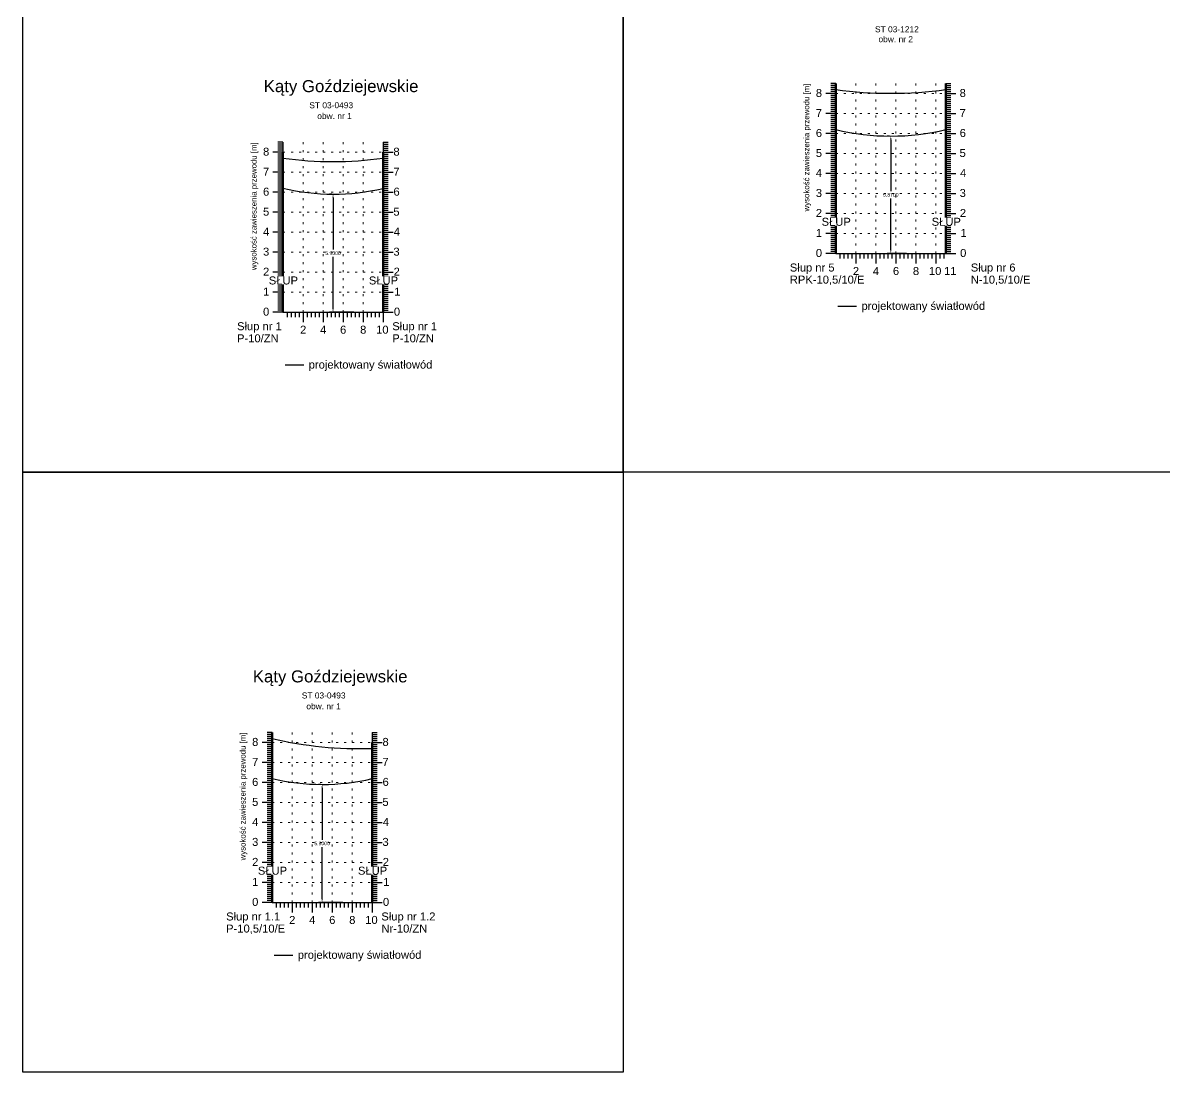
# Model space of a CAD drawing. Header units: metres. Extents: x -155 to 1812, y 681 to 886.
# Drawn here: x -65.5 to -8.4, y 770.5 to 823 of the extents above; entities that cross this region are included whole.
import ezdxf

# ---------------------------------------------------------------- set-up
doc = ezdxf.new("R2010")
doc.units = ezdxf.units.M
doc.header["$MEASUREMENT"] = 0
doc.linetypes.add('ACAD_ISO07W100', pattern=[3, 0, -3])
doc.styles.get("Standard").update_dxf_attribs({"font": 'arial.ttf'})
doc.dimstyles.get("Standard").update_dxf_attribs({"dimtxt": 0.18, "dimasz": 0.18, "dimexe": 0.18, "dimexo": 0.0625, "dimgap": 0.09, "dimtad": 0, "dimtih": 1, "dimtoh": 1, "dimdec": 4, "dimzin": 0, "dimdsep": 46, "dimtxsty": 'Standard', "dimcen": 0.09, "dimadec": 0, "dimazin": 0, "dimtfac": 1, "dimtdec": 4, "dimtofl": 0, "dimtmove": 0, "dimatfit": 3, "dimfxl": 1, "dimtolj": 1, "dimtzin": 0, "dimarcsym": 0})

# ---------------------------------------------------------------- blocks, each defined once
blk = doc.blocks.new('*D264')
at = {"color": 0, "lineweight": -2}
for p, q in [((-50.02, 814.422), (-50.137, 814.422)), ((-49.957, 814.242), (-49.957, 811.654)), ((-49.957, 808.702), (-49.957, 811.29)), ((-48.92, 808.522), (-50.137, 808.522))]:
    blk.add_line(p, q, dxfattribs=at)
at = {"color": 0}
for points in [[(-49.927, 814.242), (-49.987, 814.242), (-49.957, 814.422)], [(-49.987, 808.702), (-49.927, 808.702), (-49.957, 808.522)]]:
    blk.add_solid(points, dxfattribs=at)
at = {"layer": 'Defpoints', "color": 0}
for p in [(-49.957, 814.422), (-49.957, 808.522), (-48.857, 808.522)]:
    blk.add_point(p, dxfattribs=at)
at = {"color": 0, "lineweight": 25, "insert": (-49.957, 811.472), "char_height": 0.18, "attachment_point": 5}
blk.add_mtext('\\A1;5.9000', dxfattribs=at)
blk = doc.blocks.new('*D269')
at = {"color": 0, "lineweight": -2}
for p, q in [((-50.566, 784.91), (-50.683, 784.91)), ((-50.503, 784.73), (-50.503, 782.142)), ((-50.503, 779.19), (-50.503, 781.778)), ((-49.466, 779.01), (-50.683, 779.01))]:
    blk.add_line(p, q, dxfattribs=at)
at = {"color": 0}
for points in [[(-50.473, 784.73), (-50.533, 784.73), (-50.503, 784.91)], [(-50.533, 779.19), (-50.473, 779.19), (-50.503, 779.01)]]:
    blk.add_solid(points, dxfattribs=at)
at = {"layer": 'Defpoints', "color": 0}
for p in [(-50.503, 784.91), (-50.503, 779.01), (-49.403, 779.01)]:
    blk.add_point(p, dxfattribs=at)
at = {"color": 0, "lineweight": 25, "insert": (-50.503, 781.96), "char_height": 0.18, "attachment_point": 5}
blk.add_mtext('\\A1;5.9000', dxfattribs=at)
blk = doc.blocks.new('*D227')
at = {"color": 0, "lineweight": -2}
for p, q in [((-22.149, 817.326), (-22.266, 817.326)), ((-22.086, 817.146), (-22.086, 814.573)), ((-22.086, 811.636), (-22.086, 814.209)), ((-21.299, 811.456), (-22.266, 811.456))]:
    blk.add_line(p, q, dxfattribs=at)
at = {"color": 0}
for points in [[(-22.056, 817.146), (-22.116, 817.146), (-22.086, 817.326)], [(-22.116, 811.636), (-22.056, 811.636), (-22.086, 811.456)]]:
    blk.add_solid(points, dxfattribs=at)
at = {"layer": 'Defpoints', "color": 0}
for p in [(-22.086, 817.326), (-22.086, 811.456), (-21.236, 811.456)]:
    blk.add_point(p, dxfattribs=at)
at = {"color": 0, "lineweight": 25, "insert": (-22.086, 814.391), "char_height": 0.18, "attachment_point": 5}
blk.add_mtext('\\A1;5.8700', dxfattribs=at)

msp = doc.modelspace()

# ---------------------------------------------------------------- linework, layer by layer
for p, q in [((-24.83635, 819.95613), (-25.08635, 819.95613)), ((-24.83635, 819.95613), (-25.08635, 819.95613)), ((-24.83635, 819.85613), (-25.08635, 819.85613)), ((-24.83635, 819.85613), (-25.08635, 819.85613)), ((-24.83635, 819.75613), (-25.08635, 819.75613)), ((-24.83635, 819.75613), (-25.08635, 819.75613)), ((-24.83635, 819.65613), (-25.08635, 819.65613)), ((-24.83635, 819.65613), (-25.08635, 819.65613)), ((-24.83635, 819.55613), (-25.08635, 819.55613)), ((-24.83635, 819.55613), (-25.08635, 819.55613)), ((-24.83635, 819.95613), (-24.83635, 811.45613)), ((-19.33635, 819.95613), (-19.33635, 811.45613)), ((-19.33635, 819.95613), (-19.08635, 819.95613)), ((-19.33635, 819.95613), (-19.08635, 819.95613)), ((-19.33635, 819.85613), (-19.08635, 819.85613)), ((-19.33635, 819.85613), (-19.08635, 819.85613)), ((-19.33635, 819.75613), (-19.08635, 819.75613)), ((-19.33635, 819.75613), (-19.08635, 819.75613)), ((-19.33635, 819.65613), (-19.08635, 819.65613)), ((-19.33635, 819.65613), (-19.08635, 819.65613)), ((-19.33635, 819.55613), (-19.08635, 819.55613)), ((-19.33635, 819.55613), (-19.08635, 819.55613)), ((-24.83635, 819.45613), (-25.33635, 819.45613)), ((-24.83635, 819.45613), (-25.33635, 819.45613)), ((-24.83635, 819.45613), (-25.33635, 819.45613)), ((-24.83635, 819.45613), (-25.33635, 819.45613)), ((-24.83635, 819.35613), (-25.08635, 819.35613)), ((-24.83635, 819.25613), (-25.08635, 819.25613)), ((-24.83635, 819.15613), (-25.08635, 819.15613)), ((-24.83635, 819.05613), (-25.08635, 819.05613)), ((-24.83635, 818.95613), (-25.08635, 818.95613)), ((-19.33635, 819.45613), (-18.83635, 819.45613)), ((-19.33635, 819.45613), (-18.83635, 819.45613)), ((-19.33635, 819.45613), (-18.83635, 819.45613)), ((-19.33635, 819.45613), (-18.83635, 819.45613)), ((-19.33635, 819.35613), (-19.08635, 819.35613)), ((-19.33635, 819.25613), (-19.08635, 819.25613)), ((-19.33635, 819.15613), (-19.08635, 819.15613)), ((-19.33635, 819.05613), (-19.08635, 819.05613)), ((-19.33635, 818.95613), (-19.08635, 818.95613)), ((-24.83635, 818.45613), (-25.33635, 818.45613)), ((-24.83635, 818.45613), (-25.33635, 818.45613)), ((-24.83635, 818.85613), (-25.08635, 818.85613)), ((-24.83635, 818.75613), (-25.08635, 818.75613)), ((-24.83635, 818.65613), (-25.08635, 818.65613)), ((-24.83635, 818.55613), (-25.08635, 818.55613)), ((-19.33635, 818.85613), (-19.08635, 818.85613)), ((-19.33635, 818.75613), (-19.08635, 818.75613)), ((-19.33635, 818.65613), (-19.08635, 818.65613)), ((-19.33635, 818.55613), (-19.08635, 818.55613)), ((-19.33635, 818.45613), (-18.83635, 818.45613)), ((-19.33635, 818.45613), (-18.83635, 818.45613)), ((-24.83635, 818.35613), (-25.08635, 818.35613)), ((-24.83635, 818.25613), (-25.08635, 818.25613)), ((-24.83635, 818.15613), (-25.08635, 818.15613)), ((-24.83635, 818.05613), (-25.08635, 818.05613)), ((-24.83635, 817.95613), (-25.08635, 817.95613)), ((-24.83635, 817.85613), (-25.08635, 817.85613)), ((-19.33635, 818.35613), (-19.08635, 818.35613)), ((-19.33635, 818.25613), (-19.08635, 818.25613)), ((-19.33635, 818.15613), (-19.08635, 818.15613)), ((-19.33635, 818.05613), (-19.08635, 818.05613)), ((-19.33635, 817.95613), (-19.08635, 817.95613)), ((-19.33635, 817.85613), (-19.08635, 817.85613)), ((-24.83635, 817.45613), (-25.33635, 817.45613)), ((-24.83635, 817.45613), (-25.33635, 817.45613)), ((-24.83635, 817.75613), (-25.08635, 817.75613)), ((-24.83635, 817.65613), (-25.08635, 817.65613)), ((-24.83635, 817.55613), (-25.08635, 817.55613)), ((-24.83635, 817.35613), (-25.08635, 817.35613)), ((-24.83635, 817.25613), (-25.08635, 817.25613)), ((-19.33635, 817.75613), (-19.08635, 817.75613)), ((-19.33635, 817.65613), (-19.08635, 817.65613)), ((-19.33635, 817.55613), (-19.08635, 817.55613)), ((-19.33635, 817.45613), (-18.83635, 817.45613)), ((-19.33635, 817.45613), (-18.83635, 817.45613)), ((-19.33635, 817.35613), (-19.08635, 817.35613)), ((-19.33635, 817.25613), (-19.08635, 817.25613)), ((-52.45729, 817.02182), (-52.70729, 817.02182)), ((-52.45729, 816.92182), (-52.70729, 816.92182)), ((-52.45729, 816.82182), (-52.70729, 816.82182)), ((-52.45729, 816.72182), (-52.70729, 816.72182)), ((-52.45729, 817.02182), (-52.45729, 808.52182)), ((-47.45729, 817.02182), (-47.45729, 808.52182)), ((-47.45729, 817.02182), (-47.20729, 817.02182)), ((-47.45729, 816.92182), (-47.20729, 816.92182)), ((-47.45729, 816.82182), (-47.20729, 816.82182)), ((-47.45729, 816.72182), (-47.20729, 816.72182)), ((-24.83635, 817.15613), (-25.08635, 817.15613)), ((-24.83635, 817.05613), (-25.08635, 817.05613)), ((-24.83635, 816.95613), (-25.08635, 816.95613)), ((-24.83635, 816.85613), (-25.08635, 816.85613)), ((-24.83635, 816.75613), (-25.08635, 816.75613)), ((-19.33635, 817.15613), (-19.08635, 817.15613)), ((-19.33635, 817.05613), (-19.08635, 817.05613)), ((-19.33635, 816.95613), (-19.08635, 816.95613)), ((-19.33635, 816.85613), (-19.08635, 816.85613)), ((-19.33635, 816.75613), (-19.08635, 816.75613)), ((-52.45729, 816.52182), (-52.95729, 816.52182)), ((-52.45729, 816.52182), (-52.95729, 816.52182)), ((-52.45729, 816.62182), (-52.70729, 816.62182)), ((-52.45729, 816.42182), (-52.70729, 816.42182)), ((-52.45729, 816.32182), (-52.70729, 816.32182)), ((-52.45729, 816.22182), (-52.70729, 816.22182)), ((-52.45729, 816.12182), (-52.70729, 816.12182)), ((-47.45729, 816.62182), (-47.20729, 816.62182)), ((-47.45729, 816.52182), (-46.95729, 816.52182)), ((-47.45729, 816.52182), (-46.95729, 816.52182)), ((-47.45729, 816.42182), (-47.20729, 816.42182)), ((-47.45729, 816.32182), (-47.20729, 816.32182)), ((-47.45729, 816.22182), (-47.20729, 816.22182)), ((-47.45729, 816.12182), (-47.20729, 816.12182)), ((-24.83635, 816.45613), (-25.33635, 816.45613)), ((-24.83635, 816.45613), (-25.33635, 816.45613)), ((-24.83635, 816.65613), (-25.08635, 816.65613)), ((-24.83635, 816.55613), (-25.08635, 816.55613)), ((-24.83635, 816.35613), (-25.08635, 816.35613)), ((-24.83635, 816.25613), (-25.08635, 816.25613)), ((-24.83635, 816.15613), (-25.08635, 816.15613)), ((-19.33635, 816.65613), (-19.08635, 816.65613)), ((-19.33635, 816.55613), (-19.08635, 816.55613)), ((-19.33635, 816.45613), (-18.83635, 816.45613)), ((-19.33635, 816.45613), (-18.83635, 816.45613)), ((-19.33635, 816.35613), (-19.08635, 816.35613)), ((-19.33635, 816.25613), (-19.08635, 816.25613)), ((-19.33635, 816.15613), (-19.08635, 816.15613)), ((-52.45729, 816.02182), (-52.70729, 816.02182)), ((-52.45729, 815.92182), (-52.70729, 815.92182)), ((-52.45729, 815.82182), (-52.70729, 815.82182)), ((-52.45729, 815.72182), (-52.70729, 815.72182)), ((-52.45729, 815.62182), (-52.70729, 815.62182)), ((-47.45729, 816.02182), (-47.20729, 816.02182)), ((-47.45729, 815.92182), (-47.20729, 815.92182)), ((-47.45729, 815.82182), (-47.20729, 815.82182)), ((-47.45729, 815.72182), (-47.20729, 815.72182)), ((-47.45729, 815.62182), (-47.20729, 815.62182)), ((-24.83635, 816.05613), (-25.08635, 816.05613)), ((-24.83635, 815.95613), (-25.08635, 815.95613)), ((-24.83635, 815.85613), (-25.08635, 815.85613)), ((-24.83635, 815.75613), (-25.08635, 815.75613)), ((-24.83635, 815.65613), (-25.08635, 815.65613)), ((-24.83635, 815.55613), (-25.08635, 815.55613)), ((-19.33635, 816.05613), (-19.08635, 816.05613)), ((-19.33635, 815.95613), (-19.08635, 815.95613)), ((-19.33635, 815.85613), (-19.08635, 815.85613)), ((-19.33635, 815.75613), (-19.08635, 815.75613)), ((-19.33635, 815.65613), (-19.08635, 815.65613)), ((-19.33635, 815.55613), (-19.08635, 815.55613)), ((-52.45729, 815.52182), (-52.95729, 815.52182)), ((-52.45729, 815.52182), (-52.95729, 815.52182)), ((-52.45729, 815.42182), (-52.70729, 815.42182)), ((-52.45729, 815.32182), (-52.70729, 815.32182)), ((-52.45729, 815.22182), (-52.70729, 815.22182)), ((-52.45729, 815.12182), (-52.70729, 815.12182)), ((-52.45729, 815.02182), (-52.70729, 815.02182)), ((-47.45729, 815.52182), (-46.95729, 815.52182)), ((-47.45729, 815.52182), (-46.95729, 815.52182)), ((-47.45729, 815.42182), (-47.20729, 815.42182)), ((-47.45729, 815.32182), (-47.20729, 815.32182)), ((-47.45729, 815.22182), (-47.20729, 815.22182)), ((-47.45729, 815.12182), (-47.20729, 815.12182)), ((-47.45729, 815.02182), (-47.20729, 815.02182)), ((-24.83635, 815.45613), (-25.33635, 815.45613)), ((-24.83635, 815.45613), (-25.33635, 815.45613)), ((-24.83635, 815.35613), (-25.08635, 815.35613)), ((-24.83635, 815.25613), (-25.08635, 815.25613)), ((-24.83635, 815.15613), (-25.08635, 815.15613)), ((-24.83635, 815.05613), (-25.08635, 815.05613)), ((-24.83635, 814.95613), (-25.08635, 814.95613)), ((-19.33635, 815.45613), (-18.83635, 815.45613)), ((-19.33635, 815.45613), (-18.83635, 815.45613)), ((-19.33635, 815.35613), (-19.08635, 815.35613)), ((-19.33635, 815.25613), (-19.08635, 815.25613)), ((-19.33635, 815.15613), (-19.08635, 815.15613)), ((-19.33635, 815.05613), (-19.08635, 815.05613)), ((-19.33635, 814.95613), (-19.08635, 814.95613)), ((-52.45729, 814.52182), (-52.95729, 814.52182)), ((-52.45729, 814.52182), (-52.95729, 814.52182)), ((-52.45729, 814.92182), (-52.70729, 814.92182)), ((-52.45729, 814.82182), (-52.70729, 814.82182)), ((-52.45729, 814.72182), (-52.70729, 814.72182)), ((-52.45729, 814.62182), (-52.70729, 814.62182)), ((-52.45729, 814.42182), (-52.70729, 814.42182)), ((-47.45729, 814.92182), (-47.20729, 814.92182)), ((-47.45729, 814.82182), (-47.20729, 814.82182)), ((-47.45729, 814.72182), (-47.20729, 814.72182)), ((-47.45729, 814.62182), (-47.20729, 814.62182)), ((-47.45729, 814.52182), (-46.95729, 814.52182)), ((-47.45729, 814.52182), (-46.95729, 814.52182)), ((-47.45729, 814.42182), (-47.20729, 814.42182)), ((-24.83635, 814.45613), (-25.33635, 814.45613)), ((-24.83635, 814.45613), (-25.33635, 814.45613)), ((-24.83635, 814.85613), (-25.08635, 814.85613)), ((-24.83635, 814.75613), (-25.08635, 814.75613)), ((-24.83635, 814.65613), (-25.08635, 814.65613)), ((-24.83635, 814.55613), (-25.08635, 814.55613)), ((-19.33635, 814.85613), (-19.08635, 814.85613)), ((-19.33635, 814.75613), (-19.08635, 814.75613)), ((-19.33635, 814.65613), (-19.08635, 814.65613)), ((-19.33635, 814.55613), (-19.08635, 814.55613)), ((-19.33635, 814.45613), (-18.83635, 814.45613)), ((-19.33635, 814.45613), (-18.83635, 814.45613)), ((-52.45729, 814.32182), (-52.70729, 814.32182)), ((-52.45729, 814.22182), (-52.70729, 814.22182)), ((-52.45729, 814.12182), (-52.70729, 814.12182)), ((-52.45729, 814.02182), (-52.70729, 814.02182)), ((-52.45729, 813.92182), (-52.70729, 813.92182)), ((-52.45729, 813.82182), (-52.70729, 813.82182)), ((-47.45729, 814.32182), (-47.20729, 814.32182)), ((-47.45729, 814.22182), (-47.20729, 814.22182)), ((-47.45729, 814.12182), (-47.20729, 814.12182)), ((-47.45729, 814.02182), (-47.20729, 814.02182)), ((-47.45729, 813.92182), (-47.20729, 813.92182)), ((-47.45729, 813.82182), (-47.20729, 813.82182)), ((-24.83635, 814.35613), (-25.08635, 814.35613)), ((-24.83635, 814.25613), (-25.08635, 814.25613)), ((-24.83635, 814.15613), (-25.08635, 814.15613)), ((-24.83635, 814.05613), (-25.08635, 814.05613)), ((-24.83635, 813.95613), (-25.08635, 813.95613)), ((-24.83635, 813.85613), (-25.08635, 813.85613)), ((-19.33635, 814.35613), (-19.08635, 814.35613)), ((-19.33635, 814.25613), (-19.08635, 814.25613)), ((-19.33635, 814.15613), (-19.08635, 814.15613)), ((-19.33635, 814.05613), (-19.08635, 814.05613)), ((-19.33635, 813.95613), (-19.08635, 813.95613)), ((-19.33635, 813.85613), (-19.08635, 813.85613)), ((-52.45729, 813.52182), (-52.95729, 813.52182)), ((-52.45729, 813.52182), (-52.95729, 813.52182)), ((-52.45729, 813.72182), (-52.70729, 813.72182)), ((-52.45729, 813.62182), (-52.70729, 813.62182)), ((-52.45729, 813.42182), (-52.70729, 813.42182)), ((-52.45729, 813.32182), (-52.70729, 813.32182)), ((-47.45729, 813.72182), (-47.20729, 813.72182)), ((-47.45729, 813.62182), (-47.20729, 813.62182)), ((-47.45729, 813.52182), (-46.95729, 813.52182)), ((-47.45729, 813.52182), (-46.95729, 813.52182)), ((-47.45729, 813.42182), (-47.20729, 813.42182)), ((-47.45729, 813.32182), (-47.20729, 813.32182)), ((-24.83635, 813.45613), (-25.33635, 813.45613)), ((-24.83635, 813.45613), (-25.33635, 813.45613)), ((-24.83635, 813.75613), (-25.08635, 813.75613)), ((-24.83635, 813.65613), (-25.08635, 813.65613)), ((-24.83635, 813.55613), (-25.08635, 813.55613)), ((-24.83635, 813.35613), (-25.08635, 813.35613)), ((-24.83635, 813.25613), (-25.08635, 813.25613)), ((-19.33635, 813.75613), (-19.08635, 813.75613)), ((-19.33635, 813.65613), (-19.08635, 813.65613)), ((-19.33635, 813.55613), (-19.08635, 813.55613)), ((-19.33635, 813.45613), (-18.83635, 813.45613)), ((-19.33635, 813.45613), (-18.83635, 813.45613)), ((-19.33635, 813.35613), (-19.08635, 813.35613)), ((-19.33635, 813.25613), (-19.08635, 813.25613)), ((-52.45729, 813.22182), (-52.70729, 813.22182)), ((-52.45729, 813.12182), (-52.70729, 813.12182)), ((-52.45729, 813.02182), (-52.70729, 813.02182)), ((-52.45729, 812.92182), (-52.70729, 812.92182)), ((-52.45729, 812.82182), (-52.70729, 812.82182)), ((-52.45729, 812.72182), (-52.70729, 812.72182)), ((-47.45729, 813.22182), (-47.20729, 813.22182)), ((-47.45729, 813.12182), (-47.20729, 813.12182)), ((-47.45729, 813.02182), (-47.20729, 813.02182)), ((-47.45729, 812.92182), (-47.20729, 812.92182)), ((-47.45729, 812.82182), (-47.20729, 812.82182)), ((-47.45729, 812.72182), (-47.20729, 812.72182)), ((-24.83635, 813.15613), (-25.08635, 813.15613)), ((-24.83635, 813.05613), (-25.08635, 813.05613)), ((-24.83635, 812.95613), (-25.08635, 812.95613)), ((-24.83635, 812.85613), (-25.08635, 812.85613)), ((-24.83635, 812.75613), (-25.08635, 812.75613)), ((-19.33635, 813.15613), (-19.08635, 813.15613)), ((-19.33635, 813.05613), (-19.08635, 813.05613)), ((-19.33635, 812.95613), (-19.08635, 812.95613)), ((-19.33635, 812.85613), (-19.08635, 812.85613)), ((-19.33635, 812.75613), (-19.08635, 812.75613)), ((-52.45729, 812.52182), (-52.95729, 812.52182)), ((-52.45729, 812.52182), (-52.95729, 812.52182)), ((-52.45729, 812.62182), (-52.70729, 812.62182)), ((-52.45729, 812.42182), (-52.70729, 812.42182)), ((-52.45729, 812.32182), (-52.70729, 812.32182)), ((-52.45729, 812.22182), (-52.70729, 812.22182)), ((-52.45729, 812.12182), (-52.70729, 812.12182)), ((-47.45729, 812.62182), (-47.20729, 812.62182)), ((-47.45729, 812.52182), (-46.95729, 812.52182)), ((-47.45729, 812.52182), (-46.95729, 812.52182)), ((-47.45729, 812.42182), (-47.20729, 812.42182)), ((-47.45729, 812.32182), (-47.20729, 812.32182)), ((-47.45729, 812.22182), (-47.20729, 812.22182)), ((-47.45729, 812.12182), (-47.20729, 812.12182)), ((-24.83635, 812.45613), (-25.33635, 812.45613)), ((-24.83635, 812.45613), (-25.33635, 812.45613)), ((-24.83635, 812.65613), (-25.08635, 812.65613)), ((-24.83635, 812.55613), (-25.08635, 812.55613)), ((-24.83635, 812.35613), (-25.08635, 812.35613)), ((-24.83635, 812.25613), (-25.08635, 812.25613)), ((-24.83635, 812.15613), (-25.08635, 812.15613)), ((-19.33635, 812.65613), (-19.08635, 812.65613)), ((-19.33635, 812.55613), (-19.08635, 812.55613)), ((-19.33635, 812.45613), (-18.83635, 812.45613)), ((-19.33635, 812.45613), (-18.83635, 812.45613)), ((-19.33635, 812.35613), (-19.08635, 812.35613)), ((-19.33635, 812.25613), (-19.08635, 812.25613)), ((-19.33635, 812.15613), (-19.08635, 812.15613)), ((-52.45729, 812.02182), (-52.70729, 812.02182)), ((-52.45729, 811.92182), (-52.70729, 811.92182)), ((-52.45729, 811.82182), (-52.70729, 811.82182)), ((-52.45729, 811.72182), (-52.70729, 811.72182)), ((-52.45729, 811.62182), (-52.70729, 811.62182)), ((-47.45729, 812.02182), (-47.20729, 812.02182)), ((-47.45729, 811.92182), (-47.20729, 811.92182)), ((-47.45729, 811.82182), (-47.20729, 811.82182)), ((-47.45729, 811.72182), (-47.20729, 811.72182)), ((-47.45729, 811.62182), (-47.20729, 811.62182)), ((-24.83635, 812.05613), (-25.08635, 812.05613)), ((-24.83635, 811.95613), (-25.08635, 811.95613)), ((-24.83635, 811.85613), (-25.08635, 811.85613)), ((-24.83635, 811.75613), (-25.08635, 811.75613)), ((-24.83635, 811.65613), (-25.08635, 811.65613)), ((-24.83635, 811.55613), (-25.08635, 811.55613)), ((-19.33635, 812.05613), (-19.08635, 812.05613)), ((-19.33635, 811.95613), (-19.08635, 811.95613)), ((-19.33635, 811.85613), (-19.08635, 811.85613)), ((-19.33635, 811.75613), (-19.08635, 811.75613)), ((-19.33635, 811.65613), (-19.08635, 811.65613)), ((-19.33635, 811.55613), (-19.08635, 811.55613)), ((-52.45729, 811.52182), (-52.95729, 811.52182)), ((-52.45729, 811.52182), (-52.95729, 811.52182)), ((-52.45729, 811.42182), (-52.70729, 811.42182)), ((-52.45729, 811.32182), (-52.70729, 811.32182)), ((-52.45729, 811.22182), (-52.70729, 811.22182)), ((-52.45729, 811.12182), (-52.70729, 811.12182)), ((-52.45729, 811.02182), (-52.70729, 811.02182)), ((-47.45729, 811.52182), (-46.95729, 811.52182)), ((-47.45729, 811.52182), (-46.95729, 811.52182)), ((-47.45729, 811.42182), (-47.20729, 811.42182)), ((-47.45729, 811.32182), (-47.20729, 811.32182)), ((-47.45729, 811.22182), (-47.20729, 811.22182)), ((-47.45729, 811.12182), (-47.20729, 811.12182)), ((-47.45729, 811.02182), (-47.20729, 811.02182)), ((-24.83635, 811.45613), (-25.33635, 811.45613)), ((-24.83635, 811.45613), (-25.08635, 811.45613)), ((-24.83635, 811.45613), (-19.33635, 811.45613)), ((-24.63635, 811.45613), (-24.63635, 811.20613)), ((-24.43635, 811.45613), (-24.43635, 811.20613)), ((-24.23635, 811.45613), (-24.23635, 811.20613)), ((-24.03635, 811.45613), (-24.03635, 811.20613)), ((-23.83635, 811.45613), (-23.83635, 810.95613)), ((-23.63635, 811.45613), (-23.63635, 811.20613)), ((-23.43635, 811.45613), (-23.43635, 811.20613)), ((-23.23635, 811.45613), (-23.23635, 811.20613)), ((-23.03635, 811.45613), (-23.03635, 811.20613)), ((-22.83635, 811.45613), (-22.83635, 810.95613)), ((-22.63635, 811.45613), (-22.63635, 811.20613)), ((-22.43635, 811.45613), (-22.43635, 811.20613)), ((-22.23635, 811.45613), (-22.23635, 811.20613)), ((-22.03635, 811.45613), (-22.03635, 811.20613)), ((-21.83635, 811.45613), (-21.83635, 810.95613)), ((-21.63635, 811.45613), (-21.63635, 811.20613)), ((-21.43635, 811.45613), (-21.43635, 811.20613)), ((-21.23635, 811.45613), (-21.23635, 811.20613)), ((-21.03635, 811.45613), (-21.03635, 811.20613)), ((-20.83635, 811.45613), (-20.83635, 810.95613)), ((-20.63635, 811.45613), (-20.63635, 811.20613)), ((-20.43635, 811.45613), (-20.43635, 811.20613)), ((-20.23635, 811.45613), (-20.23635, 811.20613)), ((-20.03635, 811.45613), (-20.03635, 811.20613)), ((-19.83635, 811.45613), (-19.83635, 810.95613)), ((-19.63635, 811.45613), (-19.63635, 811.20613)), ((-19.43635, 811.45613), (-19.43635, 811.20613)), ((-19.33635, 811.45613), (-18.83635, 811.45613)), ((-19.33635, 811.45613), (-19.08635, 811.45613)), ((-52.45729, 810.52182), (-52.95729, 810.52182)), ((-52.45729, 810.52182), (-52.95729, 810.52182)), ((-52.45729, 810.92182), (-52.70729, 810.92182)), ((-52.45729, 810.82182), (-52.70729, 810.82182)), ((-52.45729, 810.72182), (-52.70729, 810.72182)), ((-52.45729, 810.62182), (-52.70729, 810.62182)), ((-52.45729, 810.42182), (-52.70729, 810.42182)), ((-47.45729, 810.92182), (-47.20729, 810.92182)), ((-47.45729, 810.82182), (-47.20729, 810.82182)), ((-47.45729, 810.72182), (-47.20729, 810.72182)), ((-47.45729, 810.62182), (-47.20729, 810.62182)), ((-47.45729, 810.52182), (-46.95729, 810.52182)), ((-47.45729, 810.52182), (-46.95729, 810.52182)), ((-47.45729, 810.42182), (-47.20729, 810.42182)), ((-52.45729, 810.32182), (-52.70729, 810.32182)), ((-52.45729, 810.22182), (-52.70729, 810.22182)), ((-52.45729, 810.12182), (-52.70729, 810.12182)), ((-52.45729, 810.02182), (-52.70729, 810.02182)), ((-52.45729, 809.92182), (-52.70729, 809.92182)), ((-47.45729, 810.32182), (-47.20729, 810.32182)), ((-47.45729, 810.22182), (-47.20729, 810.22182)), ((-47.45729, 810.12182), (-47.20729, 810.12182)), ((-47.45729, 810.02182), (-47.20729, 810.02182)), ((-47.45729, 809.92182), (-47.20729, 809.92182)), ((-52.45729, 809.52182), (-52.95729, 809.52182)), ((-52.45729, 809.52182), (-52.95729, 809.52182)), ((-52.45729, 809.82182), (-52.70729, 809.82182)), ((-52.45729, 809.72182), (-52.70729, 809.72182)), ((-52.45729, 809.62182), (-52.70729, 809.62182)), ((-52.45729, 809.42182), (-52.70729, 809.42182)), ((-52.45729, 809.32182), (-52.70729, 809.32182)), ((-47.45729, 809.82182), (-47.20729, 809.82182)), ((-47.45729, 809.72182), (-47.20729, 809.72182)), ((-47.45729, 809.62182), (-47.20729, 809.62182)), ((-47.45729, 809.52182), (-46.95729, 809.52182)), ((-47.45729, 809.52182), (-46.95729, 809.52182)), ((-47.45729, 809.42182), (-47.20729, 809.42182)), ((-47.45729, 809.32182), (-47.20729, 809.32182)), ((-52.45729, 809.22182), (-52.70729, 809.22182)), ((-52.45729, 809.12182), (-52.70729, 809.12182)), ((-52.45729, 809.02182), (-52.70729, 809.02182)), ((-52.45729, 808.92182), (-52.70729, 808.92182)), ((-52.45729, 808.82182), (-52.70729, 808.82182)), ((-52.45729, 808.72182), (-52.70729, 808.72182)), ((-47.45729, 809.22182), (-47.20729, 809.22182)), ((-47.45729, 809.12182), (-47.20729, 809.12182)), ((-47.45729, 809.02182), (-47.20729, 809.02182)), ((-47.45729, 808.92182), (-47.20729, 808.92182)), ((-47.45729, 808.82182), (-47.20729, 808.82182)), ((-47.45729, 808.72182), (-47.20729, 808.72182)), ((-52.45729, 808.52182), (-52.95729, 808.52182)), ((-52.45729, 808.62182), (-52.70729, 808.62182)), ((-52.45729, 808.52182), (-52.70729, 808.52182)), ((-52.45729, 808.52182), (-47.45729, 808.52182)), ((-52.25729, 808.52182), (-52.25729, 808.27182)), ((-52.05729, 808.52182), (-52.05729, 808.27182)), ((-51.85729, 808.52182), (-51.85729, 808.27182)), ((-51.65729, 808.52182), (-51.65729, 808.27182)), ((-51.45729, 808.52182), (-51.45729, 808.02182)), ((-51.25729, 808.52182), (-51.25729, 808.27182)), ((-51.05729, 808.52182), (-51.05729, 808.27182)), ((-50.85729, 808.52182), (-50.85729, 808.27182)), ((-50.65729, 808.52182), (-50.65729, 808.27182)), ((-50.45729, 808.52182), (-50.45729, 808.02182)), ((-50.25729, 808.52182), (-50.25729, 808.27182)), ((-50.05729, 808.52182), (-50.05729, 808.27182)), ((-49.85729, 808.52182), (-49.85729, 808.27182)), ((-49.65729, 808.52182), (-49.65729, 808.27182)), ((-49.45729, 808.52182), (-49.45729, 808.02182)), ((-49.25729, 808.52182), (-49.25729, 808.27182)), ((-49.05729, 808.52182), (-49.05729, 808.27182)), ((-48.85729, 808.52182), (-48.85729, 808.27182)), ((-48.65729, 808.52182), (-48.65729, 808.27182)), ((-48.45729, 808.52182), (-48.45729, 808.02182)), ((-48.25729, 808.52182), (-48.25729, 808.27182)), ((-48.05729, 808.52182), (-48.05729, 808.27182)), ((-47.85729, 808.52182), (-47.85729, 808.27182)), ((-47.65729, 808.52182), (-47.65729, 808.27182)), ((-47.45729, 808.62182), (-47.20729, 808.62182)), ((-47.45729, 808.52182), (-47.45729, 808.02182)), ((-47.45729, 808.52182), (-46.95729, 808.52182)), ((-47.45729, 808.52182), (-47.20729, 808.52182)), ((-53.00331, 787.50984), (-53.25331, 787.50984)), ((-53.00331, 787.40984), (-53.25331, 787.40984)), ((-53.00331, 787.30984), (-53.25331, 787.30984)), ((-53.00331, 787.20984), (-53.25331, 787.20984)), ((-53.00331, 787.10984), (-53.25331, 787.10984)), ((-53.00331, 787.50984), (-53.00331, 779.00984)), ((-48.00331, 787.50984), (-48.00331, 779.00984)), ((-48.00331, 787.50984), (-47.75331, 787.50984)), ((-48.00331, 787.40984), (-47.75331, 787.40984)), ((-48.00331, 787.30984), (-47.75331, 787.30984)), ((-48.00331, 787.20984), (-47.75331, 787.20984)), ((-48.00331, 787.10984), (-47.75331, 787.10984)), ((-53.00331, 787.00984), (-53.50331, 787.00984)), ((-53.00331, 787.00984), (-53.50331, 787.00984)), ((-53.00331, 786.90984), (-53.25331, 786.90984)), ((-53.00331, 786.80984), (-53.25331, 786.80984)), ((-53.00331, 786.70984), (-53.25331, 786.70984)), ((-53.00331, 786.60984), (-53.25331, 786.60984)), ((-53.00331, 786.50984), (-53.25331, 786.50984)), ((-48.00331, 787.00984), (-47.50331, 787.00984)), ((-48.00331, 787.00984), (-47.50331, 787.00984)), ((-48.00331, 786.90984), (-47.75331, 786.90984)), ((-48.00331, 786.80984), (-47.75331, 786.80984)), ((-48.00331, 786.70984), (-47.75331, 786.70984)), ((-48.00331, 786.60984), (-47.75331, 786.60984)), ((-48.00331, 786.50984), (-47.75331, 786.50984)), ((-53.00331, 786.00984), (-53.50331, 786.00984)), ((-53.00331, 786.00984), (-53.50331, 786.00984)), ((-53.00331, 786.40984), (-53.25331, 786.40984)), ((-53.00331, 786.30984), (-53.25331, 786.30984)), ((-53.00331, 786.20984), (-53.25331, 786.20984)), ((-53.00331, 786.10984), (-53.25331, 786.10984)), ((-53.00331, 785.90984), (-53.25331, 785.90984)), ((-48.00331, 786.40984), (-47.75331, 786.40984)), ((-48.00331, 786.30984), (-47.75331, 786.30984)), ((-48.00331, 786.20984), (-47.75331, 786.20984)), ((-48.00331, 786.10984), (-47.75331, 786.10984)), ((-48.00331, 786.00984), (-47.50331, 786.00984)), ((-48.00331, 786.00984), (-47.50331, 786.00984)), ((-48.00331, 785.90984), (-47.75331, 785.90984)), ((-53.00331, 785.80984), (-53.25331, 785.80984)), ((-53.00331, 785.70984), (-53.25331, 785.70984)), ((-53.00331, 785.60984), (-53.25331, 785.60984)), ((-53.00331, 785.50984), (-53.25331, 785.50984)), ((-53.00331, 785.40984), (-53.25331, 785.40984)), ((-53.00331, 785.30984), (-53.25331, 785.30984)), ((-48.00331, 785.80984), (-47.75331, 785.80984)), ((-48.00331, 785.70984), (-47.75331, 785.70984)), ((-48.00331, 785.60984), (-47.75331, 785.60984)), ((-48.00331, 785.50984), (-47.75331, 785.50984)), ((-48.00331, 785.40984), (-47.75331, 785.40984)), ((-48.00331, 785.30984), (-47.75331, 785.30984)), ((-53.00331, 785.00984), (-53.50331, 785.00984)), ((-53.00331, 785.00984), (-53.50331, 785.00984)), ((-53.00331, 785.20984), (-53.25331, 785.20984)), ((-53.00331, 785.10984), (-53.25331, 785.10984)), ((-53.00331, 784.90984), (-53.25331, 784.90984)), ((-53.00331, 784.80984), (-53.25331, 784.80984)), ((-48.00331, 785.20984), (-47.75331, 785.20984)), ((-48.00331, 785.10984), (-47.75331, 785.10984)), ((-48.00331, 785.00984), (-47.50331, 785.00984)), ((-48.00331, 785.00984), (-47.50331, 785.00984)), ((-48.00331, 784.90984), (-47.75331, 784.90984)), ((-48.00331, 784.80984), (-47.75331, 784.80984)), ((-53.00331, 784.70984), (-53.25331, 784.70984)), ((-53.00331, 784.60984), (-53.25331, 784.60984)), ((-53.00331, 784.50984), (-53.25331, 784.50984)), ((-53.00331, 784.40984), (-53.25331, 784.40984)), ((-53.00331, 784.30984), (-53.25331, 784.30984)), ((-53.00331, 784.20984), (-53.25331, 784.20984)), ((-48.00331, 784.70984), (-47.75331, 784.70984)), ((-48.00331, 784.60984), (-47.75331, 784.60984)), ((-48.00331, 784.50984), (-47.75331, 784.50984)), ((-48.00331, 784.40984), (-47.75331, 784.40984)), ((-48.00331, 784.30984), (-47.75331, 784.30984)), ((-48.00331, 784.20984), (-47.75331, 784.20984)), ((-53.00331, 784.00984), (-53.50331, 784.00984)), ((-53.00331, 784.00984), (-53.50331, 784.00984)), ((-53.00331, 784.10984), (-53.25331, 784.10984)), ((-53.00331, 783.90984), (-53.25331, 783.90984)), ((-53.00331, 783.80984), (-53.25331, 783.80984)), ((-53.00331, 783.70984), (-53.25331, 783.70984)), ((-53.00331, 783.60984), (-53.25331, 783.60984)), ((-48.00331, 784.10984), (-47.75331, 784.10984)), ((-48.00331, 784.00984), (-47.50331, 784.00984)), ((-48.00331, 784.00984), (-47.50331, 784.00984)), ((-48.00331, 783.90984), (-47.75331, 783.90984)), ((-48.00331, 783.80984), (-47.75331, 783.80984)), ((-48.00331, 783.70984), (-47.75331, 783.70984)), ((-48.00331, 783.60984), (-47.75331, 783.60984)), ((-53.00331, 783.50984), (-53.25331, 783.50984)), ((-53.00331, 783.40984), (-53.25331, 783.40984)), ((-53.00331, 783.30984), (-53.25331, 783.30984)), ((-53.00331, 783.20984), (-53.25331, 783.20984)), ((-53.00331, 783.10984), (-53.25331, 783.10984)), ((-48.00331, 783.50984), (-47.75331, 783.50984)), ((-48.00331, 783.40984), (-47.75331, 783.40984)), ((-48.00331, 783.30984), (-47.75331, 783.30984)), ((-48.00331, 783.20984), (-47.75331, 783.20984)), ((-48.00331, 783.10984), (-47.75331, 783.10984)), ((-53.00331, 783.00984), (-53.50331, 783.00984)), ((-53.00331, 783.00984), (-53.50331, 783.00984)), ((-53.00331, 782.90984), (-53.25331, 782.90984)), ((-53.00331, 782.80984), (-53.25331, 782.80984)), ((-53.00331, 782.70984), (-53.25331, 782.70984)), ((-53.00331, 782.60984), (-53.25331, 782.60984)), ((-53.00331, 782.50984), (-53.25331, 782.50984)), ((-48.00331, 783.00984), (-47.50331, 783.00984)), ((-48.00331, 783.00984), (-47.50331, 783.00984)), ((-48.00331, 782.90984), (-47.75331, 782.90984)), ((-48.00331, 782.80984), (-47.75331, 782.80984)), ((-48.00331, 782.70984), (-47.75331, 782.70984)), ((-48.00331, 782.60984), (-47.75331, 782.60984)), ((-48.00331, 782.50984), (-47.75331, 782.50984)), ((-53.00331, 782.00984), (-53.50331, 782.00984)), ((-53.00331, 782.00984), (-53.50331, 782.00984)), ((-53.00331, 782.40984), (-53.25331, 782.40984)), ((-53.00331, 782.30984), (-53.25331, 782.30984)), ((-53.00331, 782.20984), (-53.25331, 782.20984)), ((-53.00331, 782.10984), (-53.25331, 782.10984)), ((-53.00331, 781.90984), (-53.25331, 781.90984)), ((-48.00331, 782.40984), (-47.75331, 782.40984)), ((-48.00331, 782.30984), (-47.75331, 782.30984)), ((-48.00331, 782.20984), (-47.75331, 782.20984)), ((-48.00331, 782.10984), (-47.75331, 782.10984)), ((-48.00331, 782.00984), (-47.50331, 782.00984)), ((-48.00331, 782.00984), (-47.50331, 782.00984)), ((-48.00331, 781.90984), (-47.75331, 781.90984)), ((-53.00331, 781.80984), (-53.25331, 781.80984)), ((-53.00331, 781.70984), (-53.25331, 781.70984)), ((-53.00331, 781.60984), (-53.25331, 781.60984)), ((-53.00331, 781.50984), (-53.25331, 781.50984)), ((-53.00331, 781.40984), (-53.25331, 781.40984)), ((-53.00331, 781.30984), (-53.25331, 781.30984)), ((-48.00331, 781.80984), (-47.75331, 781.80984)), ((-48.00331, 781.70984), (-47.75331, 781.70984)), ((-48.00331, 781.60984), (-47.75331, 781.60984)), ((-48.00331, 781.50984), (-47.75331, 781.50984)), ((-48.00331, 781.40984), (-47.75331, 781.40984)), ((-48.00331, 781.30984), (-47.75331, 781.30984)), ((-53.00331, 781.00984), (-53.50331, 781.00984)), ((-53.00331, 781.00984), (-53.50331, 781.00984)), ((-53.00331, 781.20984), (-53.25331, 781.20984)), ((-53.00331, 781.10984), (-53.25331, 781.10984)), ((-53.00331, 780.90984), (-53.25331, 780.90984)), ((-53.00331, 780.80984), (-53.25331, 780.80984)), ((-48.00331, 781.20984), (-47.75331, 781.20984)), ((-48.00331, 781.10984), (-47.75331, 781.10984)), ((-48.00331, 781.00984), (-47.50331, 781.00984)), ((-48.00331, 781.00984), (-47.50331, 781.00984)), ((-48.00331, 780.90984), (-47.75331, 780.90984)), ((-48.00331, 780.80984), (-47.75331, 780.80984)), ((-53.00331, 780.70984), (-53.25331, 780.70984)), ((-53.00331, 780.60984), (-53.25331, 780.60984)), ((-53.00331, 780.50984), (-53.25331, 780.50984)), ((-53.00331, 780.40984), (-53.25331, 780.40984)), ((-53.00331, 780.30984), (-53.25331, 780.30984)), ((-53.00331, 780.20984), (-53.25331, 780.20984)), ((-48.00331, 780.70984), (-47.75331, 780.70984)), ((-48.00331, 780.60984), (-47.75331, 780.60984)), ((-48.00331, 780.50984), (-47.75331, 780.50984)), ((-48.00331, 780.40984), (-47.75331, 780.40984)), ((-48.00331, 780.30984), (-47.75331, 780.30984)), ((-48.00331, 780.20984), (-47.75331, 780.20984)), ((-53.00331, 780.00984), (-53.50331, 780.00984)), ((-53.00331, 780.00984), (-53.50331, 780.00984)), ((-53.00331, 780.10984), (-53.25331, 780.10984)), ((-53.00331, 779.90984), (-53.25331, 779.90984)), ((-53.00331, 779.80984), (-53.25331, 779.80984)), ((-53.00331, 779.70984), (-53.25331, 779.70984)), ((-53.00331, 779.60984), (-53.25331, 779.60984)), ((-48.00331, 780.10984), (-47.75331, 780.10984)), ((-48.00331, 780.00984), (-47.50331, 780.00984)), ((-48.00331, 780.00984), (-47.50331, 780.00984)), ((-48.00331, 779.90984), (-47.75331, 779.90984)), ((-48.00331, 779.80984), (-47.75331, 779.80984)), ((-48.00331, 779.70984), (-47.75331, 779.70984)), ((-48.00331, 779.60984), (-47.75331, 779.60984)), ((-53.00331, 779.50984), (-53.25331, 779.50984)), ((-53.00331, 779.40984), (-53.25331, 779.40984)), ((-53.00331, 779.30984), (-53.25331, 779.30984)), ((-53.00331, 779.20984), (-53.25331, 779.20984)), ((-53.00331, 779.10984), (-53.25331, 779.10984)), ((-48.00331, 779.50984), (-47.75331, 779.50984)), ((-48.00331, 779.40984), (-47.75331, 779.40984)), ((-48.00331, 779.30984), (-47.75331, 779.30984)), ((-48.00331, 779.20984), (-47.75331, 779.20984)), ((-48.00331, 779.10984), (-47.75331, 779.10984)), ((-53.00331, 779.00984), (-53.50331, 779.00984)), ((-53.00331, 779.00984), (-53.25331, 779.00984)), ((-53.00331, 779.00984), (-48.00331, 779.00984)), ((-52.80331, 779.00984), (-52.80331, 778.75984)), ((-52.60331, 779.00984), (-52.60331, 778.75984)), ((-52.40331, 779.00984), (-52.40331, 778.75984)), ((-52.20331, 779.00984), (-52.20331, 778.75984)), ((-52.00331, 779.00984), (-52.00331, 778.50984)), ((-51.80331, 779.00984), (-51.80331, 778.75984)), ((-51.60331, 779.00984), (-51.60331, 778.75984)), ((-51.40331, 779.00984), (-51.40331, 778.75984)), ((-51.20331, 779.00984), (-51.20331, 778.75984)), ((-51.00331, 779.00984), (-51.00331, 778.50984)), ((-50.80331, 779.00984), (-50.80331, 778.75984)), ((-50.60331, 779.00984), (-50.60331, 778.75984)), ((-50.40331, 779.00984), (-50.40331, 778.75984)), ((-50.20331, 779.00984), (-50.20331, 778.75984)), ((-50.00331, 779.00984), (-50.00331, 778.50984)), ((-49.80331, 779.00984), (-49.80331, 778.75984)), ((-49.60331, 779.00984), (-49.60331, 778.75984)), ((-49.40331, 779.00984), (-49.40331, 778.75984)), ((-49.20331, 779.00984), (-49.20331, 778.75984)), ((-49.00331, 779.00984), (-49.00331, 778.50984)), ((-48.80331, 779.00984), (-48.80331, 778.75984)), ((-48.60331, 779.00984), (-48.60331, 778.75984)), ((-48.40331, 779.00984), (-48.40331, 778.75984)), ((-48.20331, 779.00984), (-48.20331, 778.75984)), ((-48.00331, 779.00984), (-48.00331, 778.50984)), ((-48.00331, 779.00984), (-47.50331, 779.00984)), ((-48.00331, 779.00984), (-47.75331, 779.00984))]:
    msp.add_line(p, q)
at = {"lineweight": 100}
for p, q in [((-24.83635, 819.95613), (-24.83635, 811.45613)), ((-19.33635, 819.95613), (-19.33635, 811.45613)), ((-52.45729, 816.52182), (-52.45729, 808.52182)), ((-47.45729, 816.52182), (-47.45729, 808.52182)), ((-53.00331, 787.50984), (-53.00331, 779.00984)), ((-48.00331, 787.00984), (-48.00331, 779.00984))]:
    msp.add_line(p, q, dxfattribs=at)
at = {"linetype": 'ACAD_ISO07W100', "lineweight": 15, "ltscale": 0.1}
for p, q in [((-23.83635, 811.45613), (-23.83635, 819.95613)), ((-22.83635, 811.45613), (-22.83635, 819.95613)), ((-21.83635, 811.45613), (-21.83635, 819.95613)), ((-20.83635, 811.45613), (-20.83635, 819.95613)), ((-19.83635, 811.45613), (-19.83635, 819.95613)), ((-19.33635, 811.45613), (-19.33635, 819.95613)), ((-19.33635, 811.45613), (-19.33635, 819.95613)), ((-19.33635, 811.45613), (-19.33635, 819.95613)), ((-19.33635, 811.45613), (-19.33635, 819.95613)), ((-24.83635, 819.45613), (-19.33635, 819.45613)), ((-24.83635, 818.45613), (-19.33635, 818.45613)), ((-24.83635, 817.45613), (-19.33635, 817.45613)), ((-51.45729, 808.52182), (-51.45729, 817.02182)), ((-50.45729, 808.52182), (-50.45729, 817.02182)), ((-49.45729, 808.52182), (-49.45729, 817.02182)), ((-48.45729, 808.52182), (-48.45729, 817.02182)), ((-47.45729, 808.52182), (-47.45729, 817.02182)), ((-47.45729, 808.52182), (-47.45729, 817.02182)), ((-47.45729, 808.52182), (-47.45729, 817.02182)), ((-47.45729, 808.52182), (-47.45729, 817.02182)), ((-52.45729, 816.52182), (-47.45729, 816.52182)), ((-24.83635, 816.45613), (-19.33635, 816.45613)), ((-52.45729, 815.52182), (-47.45729, 815.52182)), ((-24.83635, 815.45613), (-19.33635, 815.45613)), ((-52.45729, 814.52182), (-47.45729, 814.52182)), ((-24.83635, 814.45613), (-19.33635, 814.45613)), ((-52.45729, 813.52182), (-47.45729, 813.52182)), ((-24.83635, 813.45613), (-19.33635, 813.45613)), ((-52.45729, 812.52182), (-47.45729, 812.52182)), ((-24.83635, 812.45613), (-19.33635, 812.45613)), ((-52.45729, 811.52182), (-47.45729, 811.52182)), ((-24.83635, 811.45613), (-19.33635, 811.45613)), ((-52.45729, 810.52182), (-47.45729, 810.52182)), ((-52.45729, 809.52182), (-47.45729, 809.52182)), ((-52.45729, 808.52182), (-47.45729, 808.52182)), ((-52.00331, 779.00984), (-52.00331, 787.50984)), ((-51.00331, 779.00984), (-51.00331, 787.50984)), ((-50.00331, 779.00984), (-50.00331, 787.50984)), ((-49.00331, 779.00984), (-49.00331, 787.50984)), ((-48.00331, 779.00984), (-48.00331, 787.50984)), ((-48.00331, 779.00984), (-48.00331, 787.50984)), ((-48.00331, 779.00984), (-48.00331, 787.50984)), ((-48.00331, 779.00984), (-48.00331, 787.50984)), ((-53.00331, 787.00984), (-48.00331, 787.00984)), ((-53.00331, 786.00984), (-48.00331, 786.00984)), ((-53.00331, 785.00984), (-48.00331, 785.00984)), ((-53.00331, 784.00984), (-48.00331, 784.00984)), ((-53.00331, 783.00984), (-48.00331, 783.00984)), ((-53.00331, 782.00984), (-48.00331, 782.00984)), ((-53.00331, 781.00984), (-48.00331, 781.00984)), ((-53.00331, 780.00984), (-48.00331, 780.00984)), ((-53.00331, 779.00984), (-48.00331, 779.00984))]:
    msp.add_line(p, q, dxfattribs=at)
at = {"color": 3, "lineweight": 25}
for p, q in [((-24.7308, 808.82591), (-23.80021, 808.82591)), ((-52.35174, 805.8916), (-51.42115, 805.8916)), ((-52.89776, 776.37962), (-51.96717, 776.37962))]:
    msp.add_line(p, q, dxfattribs=at)
at = {"lineweight": 25}
for points in [[(-65.45729, 830.52182), (-35.45729, 830.52182), (-35.45729, 800.52182), (-65.45729, 800.52182), (-65.45729, 830.52182)], [(-35.45729, 830.52182), (-5.45729, 830.52182), (-5.45729, 800.52182), (-35.45729, 800.52182), (-35.45729, 830.52182)]]:
    msp.add_lwpolyline(points, dxfattribs=at)
at = {"lineweight": 30}
for centre, radius, start, end in [((-22.08635, 839.46245), 19.99632, 262.095327, 277.904673), ((-49.95729, 834.51918), 18.46735, 262.219751, 277.780249), ((-48.65159, 805.47703), 18.77838, 256.600414, 271.9784)]:
    msp.add_arc(centre, radius, start, end, dxfattribs=at)
at = {"color": 3, "lineweight": 30}
for centre, radius, start, end in [((-22.08635, 828.94946), 11.62333, 256.314453, 283.685547), ((-49.93296, 825.19127), 10.76948, 256.443915, 283.289888), ((-50.47898, 795.67929), 10.76948, 256.443915, 283.289888)]:
    msp.add_arc(centre, radius, start, end, dxfattribs=at)

# ---------------------------------------------------------------- texts
for s, height, p in [('ST 03-1212', 0.3, (-22.87703, 822.51815)), ('obw. nr 2', 0.3, (-22.70283, 822.02044)), ('Kąty Goździejewskie', 0.6, (-53.42063, 819.52376)), ('8', 0.4, (-25.83361, 819.28204)), ('8', 0.4, (-18.64796, 819.28204)), ('ST 03-0493', 0.3, (-51.14299, 818.71979)), ('obw. nr 1', 0.3, (-50.74464, 818.17901)), ('7', 0.4, (-25.83361, 818.28204)), ('7', 0.4, (-18.65096, 818.28204)), ('6', 0.4, (-25.83361, 817.28204)), ('6', 0.4, (-18.64523, 817.28204)), ('8', 0.4, (-53.45455, 816.34773)), ('8', 0.4, (-46.94029, 816.34773)), ('5', 0.4, (-25.83361, 816.28204)), ('5', 0.4, (-18.65069, 816.28204)), ('7', 0.4, (-53.45455, 815.34773)), ('7', 0.4, (-46.94329, 815.34773)), ('4', 0.4, (-25.83361, 815.28204)), ('4', 0.4, (-18.62995, 815.28204)), ('6', 0.4, (-53.45455, 814.34773)), ('6', 0.4, (-46.93756, 814.34773)), ('3', 0.4, (-25.83361, 814.28204)), ('3', 0.4, (-18.64796, 814.28204)), ('5', 0.4, (-53.45455, 813.34773)), ('5', 0.4, (-46.94302, 813.34773)), ('2', 0.4, (-25.83361, 813.28204)), ('2', 0.4, (-18.63678, 813.28204)), ('4', 0.4, (-53.45455, 812.34773)), ('4', 0.4, (-46.92228, 812.34773)), ('1', 0.4, (-25.83361, 812.28204)), ('1', 0.4, (-18.60813, 812.28204)), ('3', 0.4, (-53.45455, 811.34773)), ('3', 0.4, (-46.94029, 811.34773)), ('0', 0.4, (-25.83361, 811.28204)), ('0', 0.4, (-18.62425, 811.28204)), ('Słup nr 5', 0.4, (-27.1316, 810.55422)), ('Słup nr 6', 0.4, (-18.09083, 810.55422)), ('2', 0.4, (-53.45455, 810.34773)), ('2', 0.4, (-46.9291, 810.34773)), ('2', 0.4, (-23.98317, 810.38045)), ('4', 0.4, (-22.98317, 810.38045)), ('6', 0.4, (-21.98317, 810.38045)), ('8', 0.4, (-20.98317, 810.38045)), ('10', 0.4, (-20.18317, 810.38045)), ('11', 0.4, (-19.42619, 810.38045)), ('RPK-10,5/10/E', 0.4, (-27.13325, 809.94933)), ('N-10,5/10/E', 0.4, (-18.09083, 809.94933)), ('1', 0.4, (-53.45455, 809.34773)), ('1', 0.4, (-46.90046, 809.34773)), ('0', 0.4, (-53.45455, 808.34773)), ('0', 0.4, (-46.91658, 808.34773)), ('projektowany światłowód', 0.4, (-23.55145, 808.63615)), ('Słup nr 1', 0.4, (-54.75254, 807.61991)), ('2', 0.4, (-51.6041, 807.44614)), ('4', 0.4, (-50.6041, 807.44614)), ('6', 0.4, (-49.6041, 807.44614)), ('8', 0.4, (-48.6041, 807.44614)), ('10', 0.4, (-47.8041, 807.44614)), ('Słup nr 1', 0.4, (-46.99746, 807.61991)), ('P-10/ZN', 0.4, (-54.75418, 807.01502)), ('P-10/ZN', 0.4, (-46.99746, 807.01502)), ('projektowany światłowód', 0.4, (-51.17239, 805.70184)), ('Kąty Goździejewskie', 0.6, (-53.96665, 790.01177)), ('ST 03-0493', 0.3, (-51.52001, 789.20781)), ('obw. nr 1', 0.3, (-51.29066, 788.66703)), ('8', 0.4, (-54.00057, 786.83575)), ('8', 0.4, (-47.48631, 786.83575)), ('7', 0.4, (-54.00057, 785.83575)), ('7', 0.4, (-47.48931, 785.83575)), ('6', 0.4, (-54.00057, 784.83575)), ('6', 0.4, (-47.48358, 784.83575)), ('5', 0.4, (-54.00057, 783.83575)), ('5', 0.4, (-47.48904, 783.83575)), ('4', 0.4, (-54.00057, 782.83575)), ('4', 0.4, (-47.4683, 782.83575)), ('3', 0.4, (-54.00057, 781.83575)), ('3', 0.4, (-47.48631, 781.83575)), ('2', 0.4, (-54.00057, 780.83575)), ('2', 0.4, (-47.47512, 780.83575)), ('1', 0.4, (-54.00057, 779.83575)), ('1', 0.4, (-47.44647, 779.83575)), ('0', 0.4, (-54.00057, 778.83575)), ('0', 0.4, (-47.4626, 778.83575)), ('Słup nr 1.1', 0.4, (-55.29856, 778.10793)), ('Słup nr 1.2', 0.4, (-47.54348, 778.10793)), ('P-10,5/10/E', 0.4, (-55.3002, 777.50304)), ('2', 0.4, (-52.15012, 777.93416)), ('4', 0.4, (-51.15012, 777.93416)), ('6', 0.4, (-50.15012, 777.93416)), ('8', 0.4, (-49.15012, 777.93416)), ('10', 0.4, (-48.35012, 777.93416)), ('Nr-10/ZN', 0.4, (-47.54348, 777.50304)), ('projektowany światłowód', 0.4, (-51.71841, 776.18986))]:
    msp.add_text(s, height=height).set_placement(p)

# ---------------------------------------------------------------- dimensions: what is measured, and where the dimension line sits
at = {"lineweight": 25}
for base, p1, p2, picture, middle in [((-22.08635, 811.45613), (-22.08635, 817.32613), (-21.23635, 811.45613), '*D227', (-22.08635, 814.39113)), ((-49.95729, 808.52182), (-49.95729, 814.42182), (-48.85729, 808.52182), '*D264', (-49.95729, 811.47182)), ((-50.50331, 779.00984), (-50.50331, 784.90984), (-49.40331, 779.00984), '*D269', (-50.50331, 781.95984))]:
    dim = msp.add_linear_dim(base=base, p1=p1, p2=p2, angle=90, dimstyle='Standard', dxfattribs=at)
    dim.commit()
    dim.dimension.update_dxf_attribs({"geometry": picture, "text_midpoint": middle})

# ---------------------------------------------------------------- next in the draw order: texts
at = {"lineweight": 18, "char_height": 0.28, "attachment_point": 1, "rotation": 90, "bg_fill": 3, "box_fill_scale": 1, "bg_fill_color": 256, "bg_fill_transparency": 0}
for insert in [(-26.43912, 813.55824), (-54.06006, 810.62393), (-54.60608, 781.11195)]:
    msp.add_mtext_dynamic_manual_height_columns('wysokość zawieszenia przewodu [m]', width=9.2804774, gutter_width=2, heights=[-0.36385], dxfattribs=dict(at, insert=insert))
at = {"lineweight": 18, "char_height": 0.4, "attachment_point": 1, "bg_fill": 3, "box_fill_scale": 1, "bg_fill_color": 256, "bg_fill_transparency": 0}
for insert in [(-25.54445, 813.24233), (-20.04445, 813.24233), (-53.16539, 810.30803), (-48.16539, 810.30803), (-53.71141, 780.79605), (-48.71141, 780.79605)]:
    msp.add_mtext_dynamic_manual_height_columns('SŁUP', width=1.5368437, gutter_width=2, heights=[-0.41364], dxfattribs=dict(at, insert=insert))

# ---------------------------------------------------------------- next in the draw order: linework, layer by layer
at = {"lineweight": 25}
msp.add_lwpolyline([(-65.45729, 800.52182), (-35.45729, 800.52182), (-35.45729, 770.52182), (-65.45729, 770.52182), (-65.45729, 800.52182)], dxfattribs=at)

doc.saveas('drawing.dxf')
